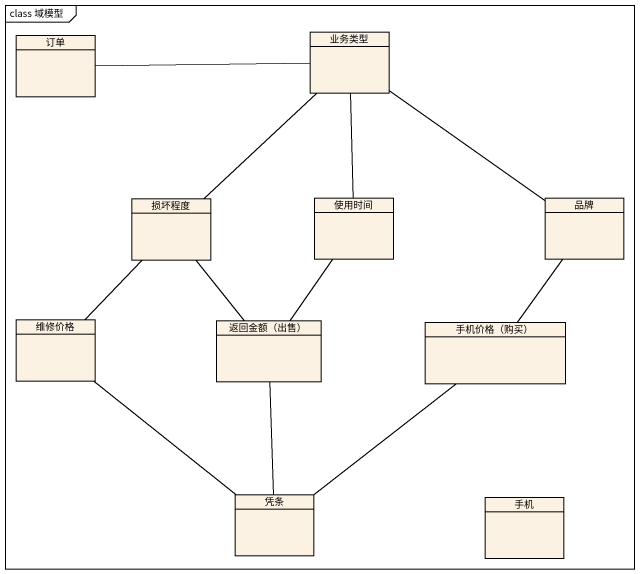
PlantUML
@startuml
mainframe class 域模型
hide circle
hide empty members
class 订单
class 业务类型
class 损坏程度
class 使用时间
class 品牌
class 维修价格
class "返回金额（出售）" as 返回金额_出售
class "手机价格（购买）" as 手机价格_购买
class 凭条
class 手机
订单 -right- 业务类型
业务类型 -- 损坏程度
业务类型 -- 使用时间
业务类型 -- 品牌
损坏程度 -- 维修价格
损坏程度 -- 返回金额_出售
使用时间 -- 返回金额_出售
品牌 -- 手机价格_购买
维修价格 -- 凭条
返回金额_出售 -- 凭条
手机价格_购买 -- 凭条
@enduml
